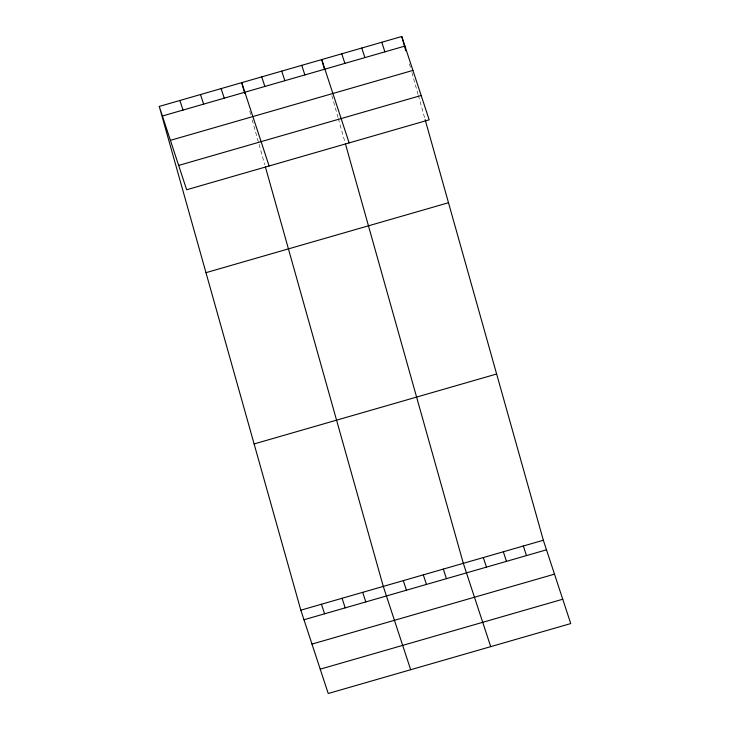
<?xml version="1.0" encoding="UTF-8"?>
<svg xmlns="http://www.w3.org/2000/svg" width="730" height="730" viewBox="0 0 730 730"><rect width="100%" height="100%" fill="white"/><g stroke="black" fill="none" stroke-linecap="round" stroke-linejoin="round"><path stroke-width="0.55" stroke-dasharray="3.65 2.74" d="M409.457 63.838L410.68 68.219M411.912 72.589L418.062 94.462M418.372 95.557L424.823 118.525M331.885 95.666L338.036 117.539M338.337 118.634L345.098 142.697M249.706 111.088L250.938 115.468M252.16 119.839L264.762 164.679"/><path stroke-width="1.09" d="M159.259 106.434L401.774 36.5L429.167 119.82L186.652 189.754L159.259 106.434L300.833 610.18L328.226 693.5L570.741 623.566L543.348 540.246L425.134 119.62M162.407 116.006L404.922 46.072M170.409 140.343L412.915 70.408M178.649 165.418L421.164 95.484M205.979 272.664L448.494 202.739M254.113 443.94L496.628 374.006M300.833 610.18L543.348 540.246M303.981 619.752L546.496 549.818M311.984 644.088L554.499 574.154M320.224 669.164L562.739 599.23M381.763 42.267L384.911 51.839M361.751 48.043L364.9 57.606M523.337 546.013L526.485 555.585M341.749 53.81L344.898 63.382M503.335 551.789L506.483 561.352M349.141 142.897L321.738 59.577L324.503 69.423M483.324 557.556L486.472 567.128M301.736 65.344L304.885 74.916M490.715 646.643L463.322 563.323L345.409 143.792M281.725 71.12L284.873 80.683M443.311 569.09L446.459 578.662M261.723 76.887L264.862 86.459M423.3 574.866L426.448 584.429M269.105 165.975L241.712 82.654L244.787 93.595M403.298 580.633L406.446 590.205M221.099 88.604L224.247 98.167M410.68 669.72L383.286 586.4L265.382 166.869M200.485 94.544L203.633 104.116M362.673 592.349L365.821 601.912M179.872 100.484L183.02 110.057M342.06 598.29L345.208 607.862M321.446 604.23L324.595 613.802M401.774 36.5L405.77 50.717"/></g></svg>
